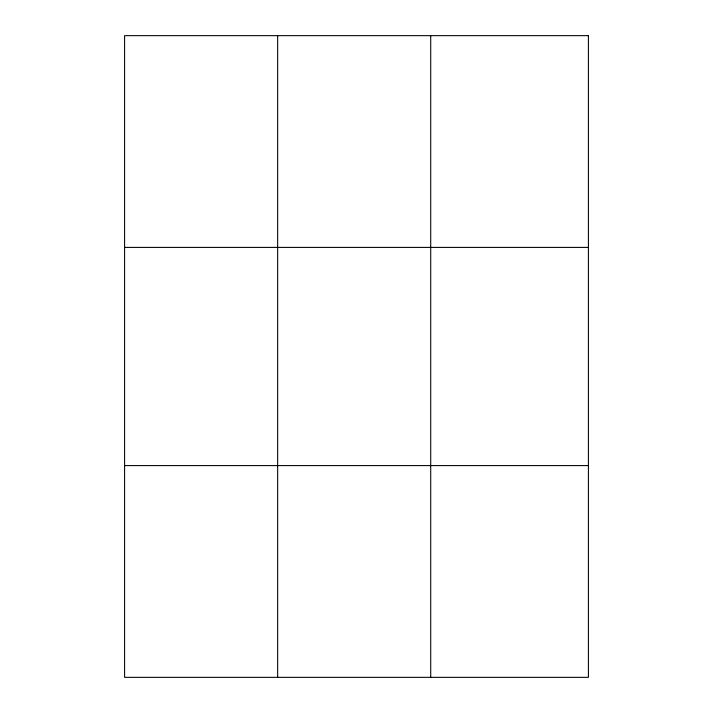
<?xml version="1.0" encoding="UTF-8"?>
<svg xmlns="http://www.w3.org/2000/svg" width="713" height="713" viewBox="0 0 713 713"><rect width="100%" height="100%" fill="white"/><g stroke="black" fill="none" stroke-linecap="round" stroke-linejoin="round"><path stroke-width="1.07" d="M277.651 677.35L277.651 35.65M430.714 677.35L430.714 35.65M124.588 247.411L588.412 247.411M124.588 465.589L588.412 465.589M588.412 35.65L588.412 677.35L124.588 677.35L124.588 35.65L588.412 35.65"/></g></svg>
